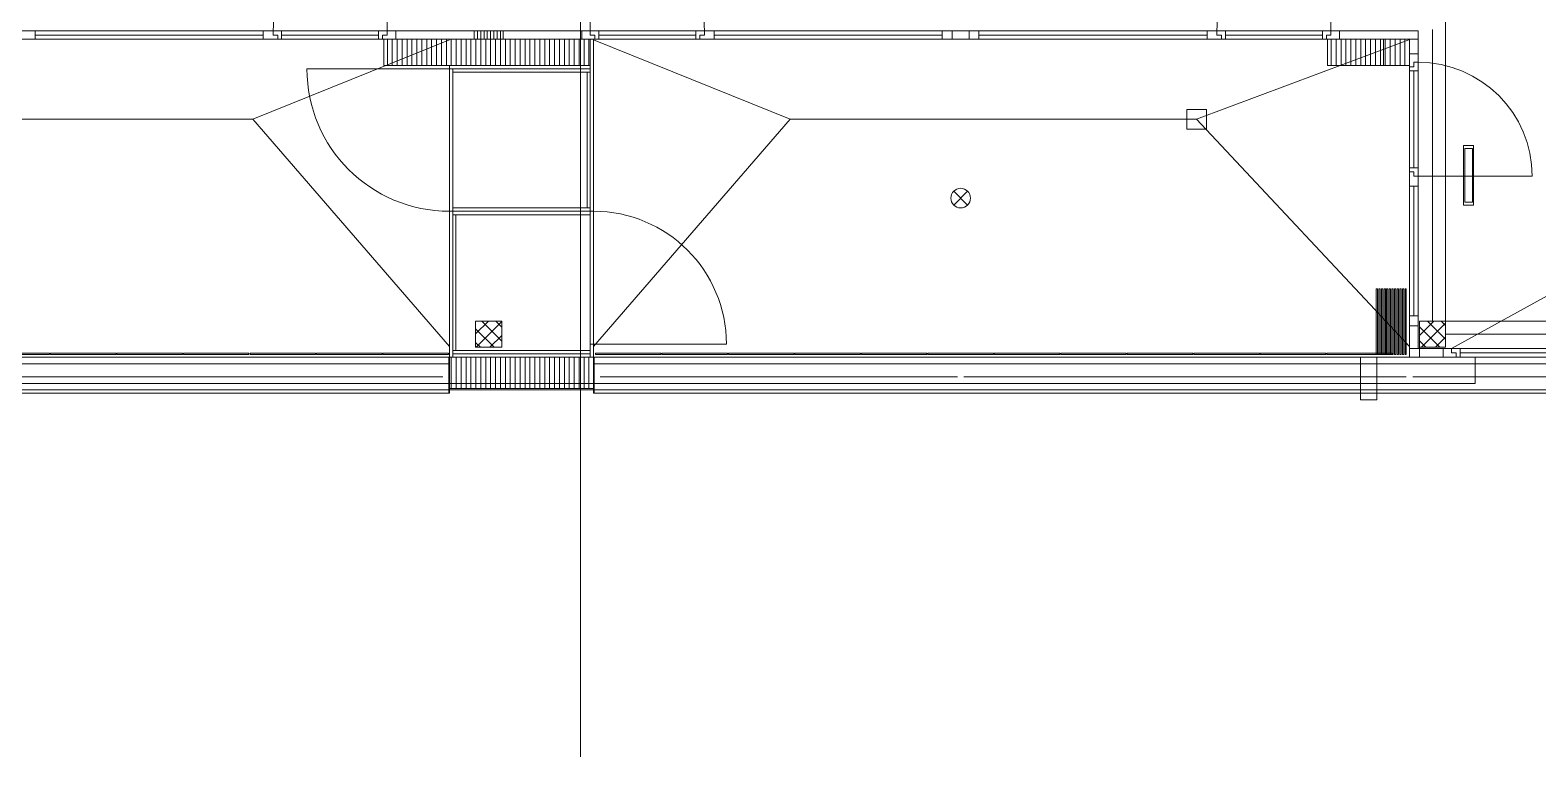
# Model space of a CAD drawing. Extents: x -5275 to 65950, y -3225 to 18875.
# Drawn here: x 42827 to 54328, y -3225 to 2320 of the extents above; entities that cross this region are included whole.
import ezdxf

# ---------------------------------------------------------------- set-up
doc = ezdxf.new("R2010")
doc.units = 0
doc.header["$LTSCALE"] = 50
doc.layers.get('0').update_dxf_attribs({"lineweight": 25})
doc.layers.add('Zargen Fenster', color=7, linetype='Continuous', lineweight=25)

# ---------------------------------------------------------------- blocks, each defined once
blk = doc.blocks.new('Blockreferenz-A0MJL02BFC', base_point=(46239, 2250))
at = {"layer": 'Zargen Fenster', "color": 8, "lineweight": 13, "true_color": 0x808080}
for p, q in [((46239, 2250), (46239, 2315)), ((46264, 2250), (46264, 2315)), ((46289, 2250), (46289, 2315)), ((46314, 2250), (46314, 2315)), ((46339, 2250), (46339, 2315)), ((46364, 2250), (46364, 2315)), ((46389, 2250), (46389, 2315)), ((46414, 2250), (46414, 2315))]:
    blk.add_line(p, q, dxfattribs=at)
blk = doc.blocks.new('Blockreferenz-A0MJL06HFC', base_point=(46039, -415))
at = {"layer": 'Zargen Fenster', "color": 8, "lineweight": 13, "true_color": 0x808080}
for p, q in [((46039, -415), (46039, -175)), ((46077, -415), (46077, -175)), ((46114, -415), (46114, -175)), ((46152, -415), (46152, -175)), ((46189, -415), (46189, -175)), ((46227, -415), (46227, -175)), ((46264, -415), (46264, -175)), ((46302, -415), (46302, -175)), ((46339, -415), (46339, -175)), ((46377, -415), (46377, -175)), ((46414, -415), (46414, -175)), ((46452, -415), (46452, -175)), ((46489, -415), (46489, -175)), ((46527, -415), (46527, -175)), ((46564, -415), (46564, -175)), ((46602, -415), (46602, -175)), ((46639, -415), (46639, -175)), ((46677, -415), (46677, -175)), ((46714, -415), (46714, -175)), ((46752, -415), (46752, -175)), ((46789, -415), (46789, -175)), ((46827, -415), (46827, -175)), ((46864, -415), (46864, -175)), ((46902, -415), (46902, -175)), ((46939, -415), (46939, -175)), ((46977, -415), (46977, -175)), ((47014, -415), (47014, -175)), ((47052, -415), (47052, -175)), ((47089, -415), (47089, -175))]:
    blk.add_line(p, q, dxfattribs=at)
blk = doc.blocks.new('Blockreferenz-A0MJL06LFC', base_point=(45552, 2050))
at = {"layer": 'Zargen Fenster', "color": 8, "lineweight": 13, "true_color": 0x808080}
for p, q in [((45552, 2050), (45552, 2250)), ((45589, 2050), (45589, 2250)), ((45627, 2050), (45627, 2250)), ((45664, 2050), (45664, 2250)), ((45702, 2050), (45702, 2250)), ((45739, 2050), (45739, 2250)), ((45777, 2050), (45777, 2250)), ((45814, 2050), (45814, 2250)), ((45852, 2050), (45852, 2250)), ((45889, 2050), (45889, 2250)), ((45927, 2050), (45927, 2250)), ((45964, 2050), (45964, 2250)), ((46002, 2050), (46002, 2250)), ((46039, 2050), (46039, 2250)), ((46077, 2050), (46077, 2250)), ((46114, 2050), (46114, 2250)), ((46152, 2050), (46152, 2250)), ((46189, 2050), (46189, 2250)), ((46227, 2050), (46227, 2250)), ((46264, 2050), (46264, 2250)), ((46302, 2050), (46302, 2250)), ((46339, 2050), (46339, 2250)), ((46377, 2050), (46377, 2250)), ((46414, 2050), (46414, 2250)), ((46452, 2050), (46452, 2250)), ((46489, 2050), (46489, 2250)), ((46527, 2050), (46527, 2250)), ((46564, 2050), (46564, 2250)), ((46602, 2050), (46602, 2250)), ((46639, 2050), (46639, 2250)), ((46677, 2050), (46677, 2250)), ((46714, 2050), (46714, 2250)), ((46752, 2050), (46752, 2250)), ((46789, 2050), (46789, 2250)), ((46827, 2050), (46827, 2250)), ((46864, 2050), (46864, 2250)), ((46902, 2050), (46902, 2250)), ((46939, 2050), (46939, 2250)), ((46977, 2050), (46977, 2250)), ((47014, 2050), (47014, 2250)), ((47052, 2050), (47052, 2250)), ((47089, 2050), (47089, 2250))]:
    blk.add_line(p, q, dxfattribs=at)
blk = doc.blocks.new('Blockreferenz-A0MJL07PFC', base_point=(46225, -100))
at = {"layer": 'Zargen Fenster', "color": 8, "lineweight": 13, "true_color": 0x808080}
for p, q in [((46225, 3), (46322, 100)), ((46367, -100), (46225, 42)), ((46228, -100), (46425, 97)), ((46425, -52), (46273, 100)), ((46425, 54), (46379, 100)), ((46261, -100), (46225, -64)), ((46334, -100), (46425, -9))]:
    blk.add_line(p, q, dxfattribs=at)
blk = doc.blocks.new('Blockreferenz-A0MJL08ZFC', base_point=(52752, 2050))
at = {"layer": 'Zargen Fenster', "color": 8, "lineweight": 13, "true_color": 0x808080}
for p, q in [((52752, 2050), (52752, 2250)), ((52789, 2050), (52789, 2250)), ((52827, 2050), (52827, 2250)), ((52864, 2050), (52864, 2250)), ((52902, 2050), (52902, 2250)), ((52939, 2050), (52939, 2250)), ((52977, 2050), (52977, 2250)), ((53014, 2050), (53014, 2250)), ((53052, 2050), (53052, 2250)), ((53089, 2050), (53089, 2250)), ((53127, 2050), (53127, 2250))]:
    blk.add_line(p, q, dxfattribs=at)
blk = doc.blocks.new('Blockreferenz-A0MJL09VFC', base_point=(53425, -100))
at = {"layer": 'Zargen Fenster', "color": 8, "lineweight": 13, "true_color": 0x808080}
for p, q in [((53425, 97), (53428, 100)), ((53425, -9), (53534, 100)), ((53580, -100), (53425, 55)), ((53441, -100), (53625, 84)), ((53625, -39), (53486, 100)), ((53625, 67), (53592, 100)), ((53474, -100), (53425, -51)), ((53547, -100), (53625, -22))]:
    blk.add_line(p, q, dxfattribs=at)
blk = doc.blocks.new('Blockreferenz-A0MJL0DJFC', base_point=(53164, 2050))
at = {"layer": 'Zargen Fenster', "color": 8, "lineweight": 13, "true_color": 0x808080}
for p, q in [((53164, 2050), (53164, 2250)), ((53202, 2050), (53202, 2250)), ((53239, 2050), (53239, 2250)), ((53277, 2050), (53277, 2250)), ((53314, 2050), (53314, 2250))]:
    blk.add_line(p, q, dxfattribs=at)

msp = doc.modelspace()

# ---------------------------------------------------------------- hatches: boundary and pattern name
at = {"layer": 'Zargen Fenster', "linetype": 'Continuous', "lineweight": 13, "true_color": 0x808080}
for points in [[(46020, -175), (46020, -450), (46025, -450), (46025, -175)], [(47130, -175), (47125, -175), (47125, -450), (47130, -450)]]:
    msp.add_hatch(color=8, dxfattribs=at).paths.add_polyline_path(points, flags=0)

# ---------------------------------------------------------------- linework, layer by layer
at = {"layer": 'Zargen Fenster', "color": 8, "linetype": 'Continuous', "lineweight": 13, "true_color": 0x808080}
for p, q in [((47025, 18875), (47025, -3225)), ((45550, 2282), (45550, 3185)), ((47100, 2282), (47100, 3185)), ((52750, 2282), (52750, 3185)), ((53625, -100), (53625, 2525)), ((39235, 2315), (53415, 2315)), ((42865, 2315), (42865, 2250)), ((44605, 2250), (44605, 2315)), ((44680, 2315), (44680, 2282)), ((44745, 2250), (44745, 2315)), ((45485, 2315), (45485, 2250)), ((45615, 2315), (45615, 2250)), ((46215, 2250), (46215, 2315)), ((46435, 2250), (46435, 2315)), ((47035, 2315), (47035, 2250)), ((47165, 2315), (47165, 2250)), ((47905, 2250), (47905, 2315)), ((47970, 2315), (47970, 2282)), ((48045, 2250), (48045, 2315)), ((49785, 2315), (49785, 2250)), ((49860, 2315), (49860, 2250)), ((49990, 2250), (49990, 2315)), ((50065, 2315), (50065, 2250)), ((51805, 2250), (51805, 2315)), ((51880, 2315), (51880, 2282)), ((51945, 2250), (51945, 2315)), ((52685, 2315), (52685, 2250)), ((52815, 2315), (52815, 2250)), ((53415, 2315), (53415, -110)), ((53525, 100), (53525, 2325)), ((39235, 2250), (53415, 2250)), ((42865, 2282), (44605, 2282)), ((46025, 2245), (44525, 1640)), ((44680, 2282), (44715, 2282)), ((44715, 2282), (44715, 2250)), ((44745, 2282), (45485, 2282)), ((45515, 2282), (45515, 2250)), ((45550, 2282), (45515, 2282)), ((45525, 2250), (45525, 2050)), ((47100, 2282), (47135, 2282)), ((47100, 2250), (47100, -175)), ((47125, 2250), (47125, -450)), ((48625, 1640), (47125, 2245)), ((47135, 2282), (47135, 2250)), ((47905, 2282), (47165, 2282)), ((47935, 2282), (47935, 2250)), ((47970, 2282), (47935, 2282)), ((49785, 2282), (48045, 2282)), ((51805, 2282), (50065, 2282)), ((51725, 1640), (53345, 2245)), ((51880, 2282), (51915, 2282)), ((51915, 2282), (51915, 2250)), ((52685, 2282), (51945, 2282)), ((52715, 2282), (52715, 2250)), ((52750, 2282), (52715, 2282)), ((52725, 2250), (52725, 2050)), ((53150, 2250), (53150, 2050)), ((53350, 2250), (53350, -175)), ((53415, 2140), (53350, 2140)), ((53415, 2075), (53382, 2075)), ((53382, 2075), (53382, 2040)), ((47100, 2025), (44937, 2025)), ((45525, 2050), (47100, 2050)), ((46025, -450), (46025, 2050)), ((46050, 2025), (46050, -175)), ((47100, 2000), (46050, 2000)), ((47075, 963), (47075, 2000)), ((52725, 2050), (53350, 2050)), ((53382, 2040), (53350, 2040)), ((53415, 2010), (53350, 2010)), ((53382, 2010), (53382, 1270)), ((44525, 1640), (40925, 1640)), ((44525, 1640), (46025, -95)), ((47125, -95), (48625, 1640)), ((48625, 1640), (51725, 1640)), ((51650, 1715), (51800, 1715)), ((51650, 1565), (51650, 1715)), ((53350, -95), (51725, 1640)), ((51800, 1715), (51800, 1565)), ((51800, 1565), (51650, 1565)), ((53762, 1440), (53762, 985)), ((53838, 1440), (53762, 1440)), ((53771, 1418), (53771, 1008)), ((53830, 1418), (53771, 1418)), ((53830, 1008), (53830, 1418)), ((53838, 985), (53838, 1440)), ((53350, 1270), (53415, 1270)), ((53382, 1240), (53350, 1240)), ((53382, 1205), (53382, 1240)), ((53382, 1205), (54285, 1205)), ((49978, 984), (49872, 1091)), ((49872, 984), (49978, 1091)), ((53350, 1130), (53415, 1130)), ((53382, 1130), (53382, 140)), ((46025, 938), (47125, 938)), ((46050, 963), (47100, 963)), ((53762, 985), (53838, 985)), ((53771, 1008), (53830, 1008)), ((46050, 912), (47100, 912)), ((46075, 912), (46075, -125)), ((55246, 760), (53670, -110)), ((53105, 345), (53095, 345)), ((53095, 345), (53095, -155)), ((53105, -155), (53105, 345)), ((53125, 345), (53115, 345)), ((53115, 345), (53115, -155)), ((53125, -155), (53125, 345)), ((53145, 345), (53135, 345)), ((53135, 345), (53135, -155)), ((53145, -155), (53145, 345)), ((53165, 345), (53155, 345)), ((53155, 345), (53155, -155)), ((53165, -155), (53165, 345)), ((53185, 345), (53175, 345)), ((53175, 345), (53175, -155)), ((53185, -155), (53185, 345)), ((53205, 345), (53195, 345)), ((53195, 345), (53195, -155)), ((53205, -155), (53205, 345)), ((53225, 345), (53215, 345)), ((53215, 345), (53215, -155)), ((53225, -155), (53225, 345)), ((53245, 345), (53235, 345)), ((53235, 345), (53235, -155)), ((53245, -155), (53245, 345)), ((53265, 345), (53255, 345)), ((53255, 345), (53255, -155)), ((53265, -155), (53265, 345)), ((53285, 345), (53275, 345)), ((53275, 345), (53275, -155)), ((53285, -155), (53285, 345)), ((53305, 345), (53295, 345)), ((53295, 345), (53295, -155)), ((53305, -155), (53305, 345)), ((53325, 345), (53315, 345)), ((53315, 345), (53315, -155)), ((53325, -155), (53325, 345)), ((53350, 140), (53415, 140)), ((46225, -100), (46225, 100)), ((46225, 100), (46425, 100)), ((46425, 100), (46425, -100)), ((53350, 65), (53415, 65)), ((53425, 100), (53425, -175)), ((62425, 100), (53425, 100)), ((46425, -100), (46225, -100)), ((47100, -75), (48138, -75)), ((62500, -110), (53350, -110)), ((53625, -100), (53425, -100)), ((53605, -175), (53605, -110)), ((53625, 0), (57758, 0)), ((53670, -110), (53670, -142)), ((53735, -110), (53735, -175)), ((65950, -175), (-5025, -175)), ((35525, -225), (46025, -225)), ((42975, -145), (42475, -145)), ((42475, -155), (42975, -155)), ((42975, -155), (42975, -145)), ((42982, -145), (42982, -155)), ((43482, -145), (42982, -145)), ((42982, -155), (43482, -155)), ((43482, -155), (43482, -145)), ((43489, -145), (43489, -155)), ((43989, -145), (43489, -145)), ((43489, -155), (43989, -155)), ((43989, -155), (43989, -145)), ((43996, -145), (43996, -155)), ((44496, -145), (43996, -145)), ((43996, -155), (44496, -155)), ((44496, -155), (44496, -145)), ((44504, -145), (44504, -155)), ((45004, -145), (44504, -145)), ((44504, -155), (45004, -155)), ((45004, -155), (45004, -145)), ((45011, -145), (45011, -155)), ((45511, -145), (45011, -145)), ((45011, -155), (45511, -155)), ((45511, -155), (45511, -145)), ((45518, -145), (45518, -155)), ((46018, -145), (45518, -145)), ((45518, -155), (46018, -155)), ((46018, -155), (46018, -145)), ((46020, -450), (46020, -175)), ((47100, -125), (46050, -125)), ((46050, -150), (47100, -150)), ((57125, -225), (47125, -225)), ((47130, -450), (47130, -175)), ((47139, -145), (47639, -145)), ((47139, -155), (47139, -145)), ((47639, -155), (47139, -155)), ((47639, -145), (47639, -155)), ((47646, -145), (48146, -145)), ((47646, -155), (47646, -145)), ((48146, -155), (47646, -155)), ((48146, -145), (48146, -155)), ((48154, -145), (48654, -145)), ((48154, -155), (48154, -145)), ((48654, -155), (48154, -155)), ((48654, -145), (48654, -155)), ((48661, -145), (49161, -145)), ((48661, -155), (48661, -145)), ((49161, -155), (48661, -155)), ((49161, -145), (49161, -155)), ((49168, -145), (49668, -145)), ((49168, -155), (49168, -145)), ((49668, -155), (49168, -155)), ((49668, -145), (49668, -155)), ((49675, -145), (50175, -145)), ((49675, -155), (49675, -145)), ((50175, -155), (49675, -155)), ((50175, -145), (50175, -155)), ((50182, -145), (50182, -155)), ((50682, -145), (50182, -145)), ((50182, -155), (50682, -155)), ((50682, -155), (50682, -145)), ((50689, -145), (50689, -155)), ((51189, -145), (50689, -145)), ((50689, -155), (51189, -155)), ((51189, -155), (51189, -145)), ((51196, -145), (51196, -155)), ((51696, -145), (51196, -145)), ((51196, -155), (51696, -155)), ((51696, -155), (51696, -145)), ((51704, -145), (51704, -155)), ((52204, -145), (51704, -145)), ((51704, -155), (52204, -155)), ((52204, -155), (52204, -145)), ((52211, -145), (52211, -155)), ((52711, -145), (52211, -145)), ((52211, -155), (52711, -155)), ((52711, -155), (52711, -145)), ((52718, -145), (52718, -155)), ((53218, -145), (52718, -145)), ((52718, -155), (53225, -155)), ((52975, -500), (52975, -175)), ((53100, -500), (53100, -175)), ((53218, -155), (53218, -145)), ((53235, -155), (53245, -155)), ((53255, -155), (53265, -155)), ((53275, -155), (53285, -155)), ((53295, -155), (53305, -155)), ((53315, -155), (53325, -155)), ((53670, -142), (53705, -142)), ((53705, -142), (53705, -175)), ((55405, -142), (53735, -142)), ((53850, -375), (53850, -175)), ((42750, -325), (45975, -325)), ((49900, -325), (47175, -325)), ((49950, -325), (53325, -325)), ((57075, -325), (53375, -325)), ((65950, -425), (-5275, -425)), ((46025, -450), (35525, -450)), ((38800, -375), (53850, -375)), ((46025, -415), (47125, -415)), ((47125, -450), (57125, -450)), ((53100, -500), (52975, -500))]:
    msp.add_line(p, q, dxfattribs=at)
msp.add_circle((49925, 1038), 75, dxfattribs=at)
for centre, radius, start, end in [((45550, 2315), 870, 90, 180), ((47100, 2315), 870, 0, 90), ((52750, 2315), 870, 90, 180), ((53415, 1205), 870, 0, 90), ((46025, 2025), 1087, 180, 270), ((47125, -75), 1013, 0, 90)]:
    msp.add_arc(centre, radius, start, end, dxfattribs=at)

# ---------------------------------------------------------------- block references
for name, p in [('Blockreferenz-A0MJL02BFC', (46239, 2250)), ('Blockreferenz-A0MJL06LFC', (45552, 2050)), ('Blockreferenz-A0MJL08ZFC', (52752, 2050)), ('Blockreferenz-A0MJL0DJFC', (53164, 2050)), ('Blockreferenz-A0MJL07PFC', (46225, -100)), ('Blockreferenz-A0MJL09VFC', (53425, -100)), ('Blockreferenz-A0MJL06HFC', (46039, -415))]:
    msp.add_blockref(name, p)

doc.saveas('drawing.dxf')
